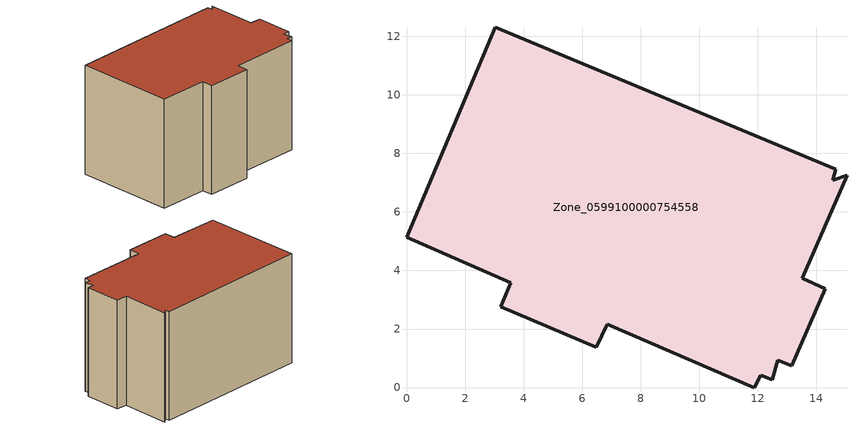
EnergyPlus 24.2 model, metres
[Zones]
Zone_0599100000754558
 floor ground (C_G): 12.09,0.42 11.87,0 6.86,2.17 6.49,1.38 3.22,2.77 3.56,3.58 0,5.14 3.03,12.3 14.67,7.46 14.56,7.09 15.05,7.25 13.52,3.73 14.31,3.38 13.17,0.74 12.69,0.93 12.49,0.27 z0
 wall outside (C_F): 11.87,0 12.09,0.42 12.49,0.27 12.69,0.93 13.17,0.74 14.31,3.38 13.52,3.73 15.05,7.25 14.56,7.09 14.67,7.46 3.03,12.3 0,5.14 3.56,3.58 3.22,2.77 6.49,1.38 6.86,2.17 11.87,0 z0:8.6
 roof outside (C_R): 13.52,3.73 15.05,7.25 14.56,7.09 14.67,7.46 3.03,12.3 0,5.14 3.56,3.58 3.22,2.77 6.49,1.38 6.86,2.17 11.87,0 12.09,0.42 12.49,0.27 12.69,0.93 13.17,0.74 14.31,3.38 z8.6
[BUILDING]
Pand.0599100000754558: North Axis=0; Terrain=City; Loads Convergence Tolerance Value=0.04; Temperature Convergence Tolerance Value=0.4; Solar Distribution=FullExterior; Maximum Number of Warmup Days=25; Minimum Number of Warmup Days=1
[Site:Location]
Rotterdam.The.Hague.AP_ZH_NLD Design_Conditions: Latitude=51.96; Longitude=4.45; Time Zone=1; Elevation=-4.5
[SITE:GROUNDTEMPERATURE:BUILDINGSURFACE]
18, 18, 18, 18, 18, 18, 18, 18, 18, 18, 18, 18
[MATERIAL] Thermal Absorptance=0.9; Solar Absorptance=0.7; Visible Absorptance=0.7
Name | Roughness | Thickness | Conductivity | Density | Specific Heat
G.D.2006-2014 | MediumSmooth | 0.15 | 0.06 | 540 | 1210
F.D.2006-2014 | Rough | 0.3 | 0.12 | 1920 | 840
R.D.2006-2014 | MediumRough | 0.2 | 0.08 | 1500 | 1000
[CONSTRUCTION]
C_G: G.D.2006-2014
C_F: F.D.2006-2014
C_R: R.D.2006-2014
[ZONE]
Zone_0599100000754558: Type=1; Multiplier=1; Ceiling Height=Autocalculate; Volume=Autocalculate; Floor Area=autocalculate; Part of Total Floor Area=Yes
[ZONEINFILTRATION:DESIGNFLOWRATE]
Infil_Zone_0599100000754558: Zone or ZoneList or Space or SpaceList=Zone_0599100000754558; Schedule=AlwaysOn; Design Flow Rate Calculation Method=Flow/Area; Flow Rate per Floor Area=0.0021; Constant Term Coefficient=1; Temperature Term Coefficient=0; Velocity Term Coefficient=0; Velocity Squared Term Coefficient=0
[HVACTEMPLATE:ZONE:IDEALLOADSAIRSYSTEM]
Zone_0599100000754558: Maximum Heating Supply Air Temperature=50; Minimum Cooling Supply Air Temperature=13; Maximum Heating Supply Air Humidity Ratio=0.0156; Minimum Cooling Supply Air Humidity Ratio=0.0077; Heating Limit=NoLimit; Cooling Limit=NoLimit; Dehumidification Control Type=ConstantSensibleHeatRatio; Cooling Sensible Heat Ratio=0.7; Dehumidification Setpoint=60; Humidification Control Type=None; Humidification Setpoint=30; Outdoor Air Method=None; Outdoor Air Flow Rate per Person=0.00944; Outdoor Air Flow Rate per Zone Floor Area=0; Outdoor Air Flow Rate per Zone=0; Demand Controlled Ventilation Type=None; Outdoor Air Economizer Type=NoEconomizer; Heat Recovery Type=None; Sensible Heat Recovery Effectiveness=0.7; Latent Heat Recovery Effectiveness=0.65
[ZONECONTROL:THERMOSTAT]
ThermostatControl_Zone_0599100000754558: Zone or ZoneList=Zone_0599100000754558; Control Type Schedule=DualSetpointControlType; Control 1=Thermostat_Zone_0599100000754558; Temperature Difference Between Cutout And Setpoint=0
[THERMOSTATSETPOINT:DUALSETPOINT]
Thermostat_Zone_0599100000754558: Heating Setpoint Temperature Schedule=HeatingSetpoint_Zone_0599100000754558; Cooling Setpoint Temperature Schedule=CoolingSetpoint_Zone_0599100000754558
[SCHEDULE:COMPACT]
HeatingSetpoint_Zone_0599100000754558: Through: 12/31, For: AllDays, Until: 24:00, 21
CoolingSetpoint_Zone_0599100000754558: Through: 12/31, For: AllDays, Until: 24:00, 24
DualSetpointControlType: Through: 12/31, For: AllDays, Until: 24:00, 4
AlwaysOn: Through: 12/31, For: AllDays, Until: 24:00, 1
